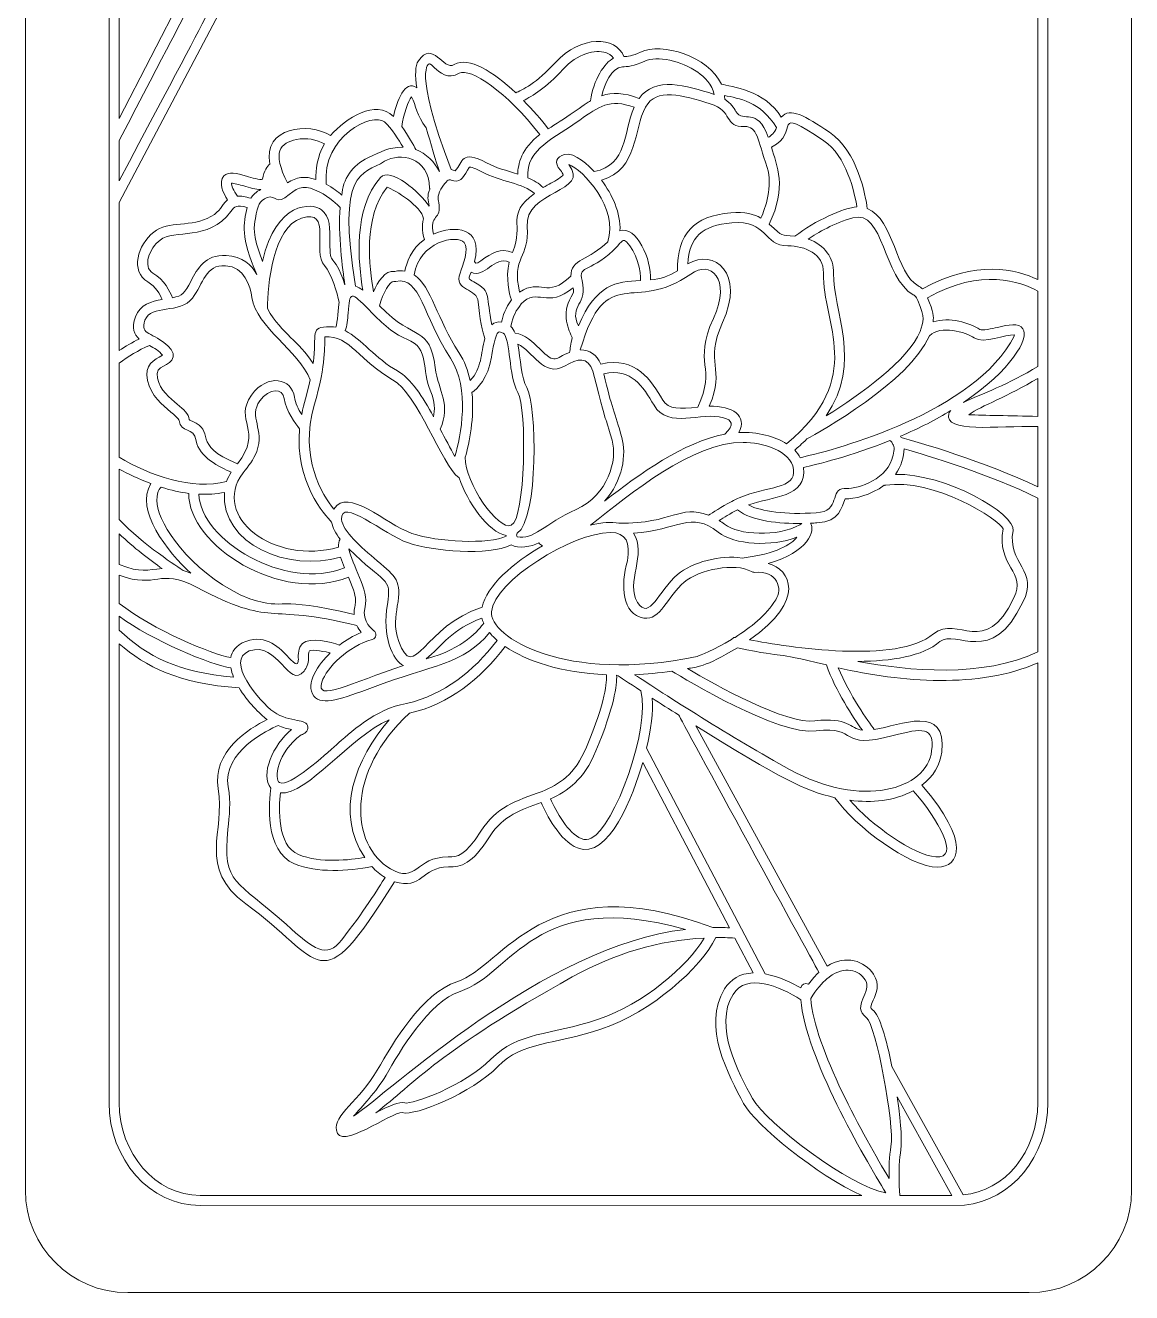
# Model space of a CAD drawing. Header units: inches. Extents: x 186 to 318, y 11 to 493.
# Drawn here: x 186.5 to 317.5, y 10.8 to 160.9 of the extents above; entities that cross this region are included whole.
import ezdxf

# ---------------------------------------------------------------- set-up
doc = ezdxf.new("R2010")
doc.units = ezdxf.units.IN
doc.header["$MEASUREMENT"] = 0
doc.layers.add('_U+0421_U+043B_U+043E_U+0439 1', color=7, linetype='Continuous')

msp = doc.modelspace()

# ---------------------------------------------------------------- linework, layer by layer
at = {"layer": '_U+0421_U+043B_U+043E_U+0439 1', "color": 1, "lineweight": 9, "true_color": 0xff0000}
msp.add_open_spline([(305.39, 493.2), (305.39, 493.2), (198.61, 493.2), (198.61, 493.2), (191.91, 493.2), (186.48, 487.77), (186.48, 481.07), (186.48, 481.07), (186.48, 22.93), (186.48, 22.93), (186.48, 16.23), (191.91, 10.8), (198.61, 10.8), (198.61, 10.8), (305.39, 10.8), (305.39, 10.8), (312.09, 10.8), (317.52, 16.23), (317.52, 22.93), (317.52, 22.93), (317.52, 481.07), (317.52, 481.07), (317.52, 487.77), (312.09, 493.2), (305.39, 493.2)], degree=3, knots=[0, 0, 0, 0, 1, 1, 1, 2, 2, 2, 3, 3, 3, 4, 4, 4, 5, 5, 5, 6, 6, 6, 7, 7, 7, 8, 8, 8, 8], dxfattribs=at)
at = {"layer": '_U+0421_U+043B_U+043E_U+0439 1', "color": 7, "lineweight": 9, "true_color": 0xffffff}
for points, knots in [([(296.82, 482.88), (296.82, 482.88), (207.18, 482.88), (207.18, 482.88), (201.24, 482.88), (196.4, 477.41), (196.4, 470.7), (196.4, 470.7), (196.4, 33.3), (196.4, 33.3), (196.4, 26.59), (201.24, 21.12), (207.18, 21.12), (207.18, 21.12), (297.72, 21.17), (297.72, 21.17), (303.24, 21.69), (307.6, 26.93), (307.6, 33.3), (307.6, 33.3), (307.6, 470.7), (307.6, 470.7), (307.6, 477.41), (302.77, 482.88), (296.82, 482.88)], [0, 0, 0, 0, 1, 1, 1, 2, 2, 2, 3, 3, 3, 4, 4, 4, 5, 5, 5, 6, 6, 6, 7, 7, 7, 8, 8, 8, 8]), ([(306.4, 227.66), (301.82, 231.87), (295.92, 236.12), (293.84, 237.33), (289.99, 239.58), (285.58, 250.62), (279.95, 247.35), (278.63, 246.58), (277.83, 245.43), (277.59, 243.88), (276.98, 245.47), (276.65, 246.52), (276.49, 247.09), (277.79, 247.62), (283.35, 251.42), (285.76, 256.16), (294.28, 262.68), (290.81, 264.27), (289.84, 262.92), (289, 261.54), (287.71, 261.23), (287.01, 260.96), (287.01, 261.52), (286.97, 262.09), (286.86, 262.66), (288.01, 263.47), (292.18, 266.33), (294.82, 267.06), (299.06, 268.24), (300.75, 273.3), (298.7, 273.13), (298.27, 273.11), (298.01, 272.76), (297.7, 272.33), (295.92, 269.88), (296.32, 271.45), (288.17, 270.06), (288.11, 271.38), (287.79, 272.81), (287.01, 274.26), (284.46, 278.99), (282.06, 283.45), (275, 287.41), (272.63, 289.32), (272.03, 288.05), (272.69, 290.15), (272.88, 290.76), (272.07, 291.24), (271.44, 291.03), (270.95, 290.87), (270.56, 290.37), (270.33, 289.82), (269.59, 291.69), (264.23, 292.52), (261.49, 290.56), (259.91, 289.43), (258.99, 289.81), (256.52, 287.3), (256.31, 289.04), (251.85, 289.8), (252, 286.82), (252.17, 283.39), (247.17, 280.6), (247.41, 276.77), (245.84, 276.22), (244.09, 270.87), (245.05, 269.39), (245.67, 268.42), (246.04, 266.79), (246.12, 266.43), (245.78, 263.14), (246.1, 259.14), (247.3, 256.04), (239.99, 257.9), (225.66, 256.52), (210.43, 246.88), (209.4, 246.23), (207.05, 247.41), (206.62, 246.47), (206.37, 245.92), (206.91, 245.45), (207.4, 245.04), (211.37, 241.71), (225.14, 248.69), (234.37, 245.57), (243.11, 242.63), (253.28, 247.02), (255.05, 247.84), (258.75, 246.15), (262.83, 245.18), (263.69, 244.99), (264.05, 244.57), (264.4, 244.61), (264.94, 244.56), (265.4, 244.53), (265.98, 244.49), (266.58, 244.48), (263.01, 236.02), (265.76, 228.93), (267.44, 229.36), (267.97, 229.5), (268.11, 230.02), (268.42, 231.16), (269.64, 235.65), (270.92, 236.27), (270.63, 243.32), (271.75, 240.97), (273.7, 236.97), (276.09, 232.38), (273.68, 228.54), (276.73, 224.59), (279.8, 225.48), (280.91, 223.52), (282.55, 220.95), (284.33, 218.27), (281.6, 218.93), (278.04, 219.2), (275.24, 219.32), (267.3, 219.69), (266.95, 219.8), (265.9, 222.23), (265.73, 222.62), (265.22, 223.82), (264.35, 223.47), (263.16, 222.99), (263.55, 219.31), (264.09, 217.9), (265.04, 215.4), (274.64, 208.56), (279.78, 209.76), (284.1, 210.75), (288.35, 208.15), (290.2, 209.65), (293.13, 205.44), (290.02, 210.23), (306.4, 184.49), (306.4, 184.49), (306.4, 130.79), (306.4, 130.79), (303.93, 131.98), (299.06, 133.25), (292.74, 129.69), (292.59, 129.85), (292.42, 129.96), (292.22, 130.07), (289.6, 131.51), (289.37, 137.93), (286.21, 139.22), (286.01, 140.73), (285.06, 146.02), (281.72, 148.25), (278.83, 150.18), (277.06, 151.29), (276.02, 150.02), (274.14, 153.23), (270.02, 153.7), (268.92, 153.94), (267.39, 157.28), (261.85, 158.92), (259.35, 157.75), (258.38, 157.3), (257.81, 157.23), (257.36, 157.21), (256.46, 159.67), (252.24, 159.78), (249.26, 156.5), (247.1, 154.12), (245.25, 153.2), (244.56, 152.92), (241.9, 155.42), (239, 157.27), (237.28, 156.27), (235.96, 155.49), (234.74, 159.24), (233.04, 156.72), (232.64, 156.13), (232.64, 154.94), (232.85, 153.51), (231.43, 154.58), (230.47, 151.9), (230.07, 150.12), (227.99, 152.22), (224.43, 149.93), (222.63, 147.85), (220.03, 149.5), (214.59, 148.88), (215.44, 144.49), (215.11, 144.23), (214.74, 143.71), (214.58, 142.7), (214.34, 142.56), (213.22, 142.88), (212.68, 143.04), (211.53, 143.38), (210.54, 143.67), (210.01, 143.07), (209.31, 142.29), (209.92, 141.03), (210.44, 140.24), (209.5, 139.42), (209.75, 139.01), (208.45, 138.26), (206.19, 136.96), (203.43, 137.8), (201.69, 136.43), (199.78, 134.93), (198.88, 131.77), (200.98, 130.53), (201.91, 129.98), (202.43, 129.05), (202.69, 128.43), (201.45, 128.23), (200.06, 127.89), (199.52, 126.38), (199.03, 125.02), (199.38, 124.28), (199.98, 123.76), (199.13, 123.36), (198.34, 122.9), (197.6, 122.38), (197.6, 122.38), (197.6, 139.94), (197.6, 139.94), (197.6, 139.94), (209.8, 163.03), (209.8, 163.03), (210.66, 163.59), (215.75, 166.89), (219.84, 168.64), (222.88, 165.56), (226.3, 166.18), (226.18, 167.72), (226.1, 168.83), (223.95, 168.93), (223.74, 170), (230.32, 172.12), (234.69, 171.74), (240.14, 175.07), (243.96, 177.4), (250.17, 181.2), (250.78, 184.86), (257.67, 186.71), (255.6, 191.42), (253.51, 189.28), (251.37, 187.1), (247.39, 189.09), (240.28, 190.36), (243.61, 192.59), (248.11, 196.78), (250.43, 202.5), (253.91, 211.08), (249.97, 225.93), (245.56, 221.26), (243.18, 225.85), (238.31, 228.7), (233.12, 228.94), (232.78, 230.14), (231.24, 230.35), (230.24, 230.86), (229.43, 231.28), (228.64, 231.21), (228.11, 231.07), (225.4, 237.82), (209.31, 233.49), (207.05, 223.86), (202.61, 220.47), (198.37, 215.25), (197.6, 210.04), (197.6, 210.04), (197.6, 470.7), (197.6, 470.7), (197.6, 476.75), (201.9, 481.68), (207.18, 481.68), (207.18, 481.68), (296.82, 481.68), (296.82, 481.68), (302.1, 481.68), (306.4, 476.75), (306.4, 470.7), (306.4, 470.7), (306.4, 227.66), (306.4, 227.66), (306.4, 227.66), (306.4, 227.66), (306.4, 227.66)], [0, 0, 0, 0, 1, 1, 1, 2, 2, 2, 3, 3, 3, 4, 4, 4, 5, 5, 5, 6, 6, 6, 7, 7, 7, 8, 8, 8, 9, 9, 9, 10, 10, 10, 11, 11, 11, 12, 12, 12, 13, 13, 13, 14, 14, 14, 15, 15, 15, 16, 16, 16, 17, 17, 17, 18, 18, 18, 19, 19, 19, 20, 20, 20, 21, 21, 21, 22, 22, 22, 23, 23, 23, 24, 24, 24, 25, 25, 25, 26, 26, 26, 27, 27, 27, 28, 28, 28, 29, 29, 29, 30, 30, 30, 31, 31, 31, 32, 32, 32, 33, 33, 33, 34, 34, 34, 35, 35, 35, 36, 36, 36, 37, 37, 37, 38, 38, 38, 39, 39, 39, 40, 40, 40, 41, 41, 41, 42, 42, 42, 43, 43, 43, 44, 44, 44, 45, 45, 45, 46, 46, 46, 47, 47, 47, 48, 48, 48, 49, 49, 49, 50, 50, 50, 51, 51, 51, 52, 52, 52, 53, 53, 53, 54, 54, 54, 55, 55, 55, 56, 56, 56, 57, 57, 57, 58, 58, 58, 59, 59, 59, 60, 60, 60, 61, 61, 61, 62, 62, 62, 63, 63, 63, 64, 64, 64, 65, 65, 65, 66, 66, 66, 67, 67, 67, 68, 68, 68, 69, 69, 69, 70, 70, 70, 71, 71, 71, 72, 72, 72, 73, 73, 73, 74, 74, 74, 75, 75, 75, 76, 76, 76, 77, 77, 77, 78, 78, 78, 79, 79, 79, 80, 80, 80, 81, 81, 81, 82, 82, 82, 83, 83, 83, 84, 84, 84, 85, 85, 85, 86, 86, 86, 87, 87, 87, 88, 88, 88, 89, 89, 89, 90, 90, 90, 91, 91, 91, 92, 92, 92, 93, 93, 93, 94, 94, 94, 95, 95, 95, 95]), ([(197.6, 147.26), (209.26, 169.9), (204.35, 159.08), (212.81, 180.62), (213.27, 179.58), (213.69, 179.22), (214.48, 178.43), (207.49, 160.3), (211.07, 167.98), (197.6, 142.51), (197.6, 142.51), (197.6, 147.26), (197.6, 147.26)], [0, 0, 0, 0, 1, 1, 1, 2, 2, 2, 3, 3, 3, 4, 4, 4, 4]), ([(197.6, 168.65), (200.56, 166.66), (203.8, 165.05), (205.1, 164.44), (205.1, 164.44), (197.6, 149.88), (197.6, 149.88), (197.6, 149.88), (197.6, 168.65), (197.6, 168.65)], [0, 0, 0, 0, 1, 1, 1, 2, 2, 2, 3, 3, 3, 3]), ([(253.42, 151.98), (252.94, 151.71), (250.1, 149.65), (248.42, 148.67), (247.58, 149.74), (246.57, 150.91), (245.49, 152.01), (246.48, 152.5), (248.21, 153.55), (250.15, 155.69), (251.89, 157.61), (254, 158.07), (255.23, 157.68), (255.55, 157.58), (255.93, 157.38), (256.15, 157.01), (255.07, 156.52), (253.77, 154.47), (253.42, 151.98)], [0, 0, 0, 0, 1, 1, 1, 2, 2, 2, 3, 3, 3, 4, 4, 4, 5, 5, 5, 6, 6, 6, 6]), ([(247.42, 148), (245.25, 146.34), (244.83, 144.44), (244.8, 143.3), (243.5, 143.71), (242.21, 144.04), (241.11, 144.62), (238.05, 146.24), (238.31, 144.69), (237.4, 143.69), (237.23, 143.75), (237.11, 143.8), (236.9, 143.83), (232.3, 156.03), (234.34, 156.37), (234.34, 156.37), (234.45, 156.36), (234.76, 156.08), (234.95, 155.9), (235.54, 155.36), (236.53, 154.44), (237.88, 155.23), (239.17, 155.98), (243.54, 152.99), (247.42, 148)], [0, 0, 0, 0, 1, 1, 1, 2, 2, 2, 3, 3, 3, 4, 4, 4, 5, 5, 5, 6, 6, 6, 7, 7, 7, 8, 8, 8, 8]), ([(259.18, 152.26), (257.34, 152.97), (255.97, 152.97), (254.76, 152.58), (255.06, 153.85), (255.9, 155.95), (257.21, 156), (257.73, 156.01), (258.53, 156.04), (259.86, 156.66), (261.28, 157.33), (264.2, 156.72), (266.12, 155.36), (266.93, 154.8), (267.83, 153.91), (268.06, 152.74), (264.73, 153.81), (261.08, 154.89), (259.18, 152.26)], [0, 0, 0, 0, 1, 1, 1, 2, 2, 2, 3, 3, 3, 4, 4, 4, 5, 5, 5, 6, 6, 6, 6]), ([(271.68, 148.92), (273.17, 148.99), (273.24, 147.39), (274.33, 144.09), (275.06, 141.87), (274.11, 139.24), (273.61, 138.09), (272.81, 138.55), (271.73, 138.86), (270.04, 138.71), (265.63, 138.33), (263.73, 136.26), (263.71, 131.84), (262.61, 131.15), (261.76, 130.89), (260.54, 130.77), (260.7, 133.08), (258.82, 137.32), (256.91, 136.56), (257.01, 138.7), (256.01, 140.87), (254.72, 142.57), (259.14, 143.89), (258.49, 148.66), (259.93, 151.23), (261.24, 153.55), (264.24, 152.66), (267.61, 151.63), (270.31, 150.81), (269.21, 148.82), (271.68, 148.92)], [0, 0, 0, 0, 1, 1, 1, 2, 2, 2, 3, 3, 3, 4, 4, 4, 5, 5, 5, 6, 6, 6, 7, 7, 7, 8, 8, 8, 9, 9, 9, 10, 10, 10, 10]), ([(233.96, 148.79), (234.51, 146.94), (235.11, 144.74), (235.53, 143.59), (235.01, 144.68), (233.91, 145.76), (232.73, 146.2), (232.49, 146.67), (231.86, 147.84), (231.06, 148.93), (231.31, 150.37), (231.8, 152), (232.22, 152.45), (232.77, 151.45), (232.82, 150.22), (233.96, 148.79)], [0, 0, 0, 0, 1, 1, 1, 2, 2, 2, 3, 3, 3, 4, 4, 4, 5, 5, 5, 5]), ([(250.35, 145.62), (249.37, 145.34), (249.07, 144.69), (249.85, 143.75), (250.01, 143.55), (250.21, 143.32), (250.17, 143.2), (250.09, 142.97), (249.31, 142.54), (248.74, 142.22), (248.44, 142.06), (248.13, 141.88), (247.81, 141.69), (247.34, 142.2), (246.72, 142.56), (246.01, 142.86), (245.69, 146.31), (249.26, 147.58), (252.17, 149.7), (254.35, 151.28), (255.71, 152.27), (258.59, 151.21), (257.29, 148.18), (257.83, 144.4), (253.87, 143.59), (253.34, 144.16), (251.55, 145.95), (250.35, 145.62)], [0, 0, 0, 0, 1, 1, 1, 2, 2, 2, 3, 3, 3, 4, 4, 4, 5, 5, 5, 6, 6, 6, 7, 7, 7, 8, 8, 8, 9, 9, 9, 9]), ([(274.48, 147.65), (273.15, 151.42), (271.51, 149.25), (270.65, 150.71), (270.4, 151.13), (270.07, 151.68), (269.32, 152.16), (269.32, 152.31), (269.31, 152.46), (269.29, 152.6), (270.98, 152.25), (273.52, 151.96), (275.47, 148.8), (275.22, 148.18), (274.81, 147.83), (274.48, 147.65)], [0, 0, 0, 0, 1, 1, 1, 2, 2, 2, 3, 3, 3, 4, 4, 4, 5, 5, 5, 5]), ([(231.22, 146.47), (229.32, 146.47), (228.78, 145.96), (227.04, 145.21), (225.28, 144.44), (224, 142.6), (223.98, 140.79), (223.52, 141.19), (222.88, 141.68), (222.12, 142.1), (221.58, 147.73), (227.66, 150.71), (229.02, 149.47), (229.88, 148.68), (230.71, 147.37), (231.22, 146.47)], [0, 0, 0, 0, 1, 1, 1, 2, 2, 2, 3, 3, 3, 4, 4, 4, 5, 5, 5, 5]), ([(277.62, 135.93), (275.86, 136.13), (276.34, 135.76), (274.6, 137.36), (276.71, 141.86), (275.51, 144.26), (274.85, 146.49), (278.45, 148.15), (274.51, 151.61), (281.05, 147.25), (283.75, 145.46), (284.7, 141.11), (284.97, 139.41), (283.46, 139.32), (280.03, 137.79), (277.62, 135.93)], [0, 0, 0, 0, 1, 1, 1, 2, 2, 2, 3, 3, 3, 4, 4, 4, 5, 5, 5, 5]), ([(218.6, 147.39), (219.77, 147.62), (221, 147.4), (221.9, 146.86), (221.01, 145.37), (220.87, 143.7), (220.89, 142.66), (219.64, 143.08), (218.56, 142.95), (217.53, 142.24), (215.64, 145.97), (216.68, 147), (218.6, 147.39)], [0, 0, 0, 0, 1, 1, 1, 2, 2, 2, 3, 3, 3, 4, 4, 4, 4]), ([(234.3, 139.48), (233.29, 141.12), (229.65, 144.17), (228.54, 142.9), (225.29, 139.19), (225.89, 132.83), (226.46, 129.54), (226.16, 129.76), (225.86, 129.92), (225.57, 130), (223.4, 143.84), (226.33, 143.17), (229.04, 144.81), (230.83, 145.89), (234.27, 145.36), (234.36, 141.64), (234.36, 141.6), (234.38, 141.56), (234.39, 141.52), (234.04, 140.64), (234.18, 140.27), (234.3, 139.48)], [0, 0, 0, 0, 1, 1, 1, 2, 2, 2, 3, 3, 3, 4, 4, 4, 5, 5, 5, 6, 6, 6, 7, 7, 7, 7]), ([(235.44, 139.92), (235.34, 140.41), (235.25, 140.86), (235.93, 141.86), (236.54, 142.73), (236.71, 142.67), (236.9, 142.59), (237.9, 142.2), (238.35, 142.81), (238.85, 143.75), (238.93, 143.89), (239.03, 144.09), (239.08, 144.12), (239.12, 144.14), (239.39, 144.18), (240.54, 143.56), (242.73, 142.4), (245.51, 142.19), (246.79, 141), (243.26, 138.36), (245.66, 137.51), (244.17, 134.02), (242.74, 134.58), (241.74, 133.98), (240.44, 133.02), (239.82, 132.56), (239.76, 132.75), (239.69, 132.95), (240.72, 137.03), (237.38, 137.28), (234.81, 136.18), (234.24, 138.54), (235.87, 137.84), (235.44, 139.92)], [0, 0, 0, 0, 1, 1, 1, 2, 2, 2, 3, 3, 3, 4, 4, 4, 5, 5, 5, 6, 6, 6, 7, 7, 7, 8, 8, 8, 9, 9, 9, 10, 10, 10, 11, 11, 11, 11]), ([(255.46, 135.29), (253.35, 133.07), (251, 133.25), (251.11, 131.22), (248.23, 128.44), (247.52, 131), (245.03, 129.32), (244.02, 133.48), (246.24, 133.41), (245.92, 137.03), (245.54, 141.4), (253.53, 141.13), (250.84, 144.43), (252.52, 143.88), (256.79, 139.16), (255.46, 135.29)], [0, 0, 0, 0, 1, 1, 1, 2, 2, 2, 3, 3, 3, 4, 4, 4, 5, 5, 5, 5]), ([(213.2, 140.43), (212.53, 140.63), (212, 140.72), (211.59, 140.69), (211.15, 141.32), (210.86, 141.98), (210.89, 142.22), (211.15, 142.24), (211.9, 142.02), (212.34, 141.89), (213.07, 141.67), (213.77, 141.47), (214.37, 141.47), (213.81, 141.2), (213.44, 140.85), (213.2, 140.43)], [0, 0, 0, 0, 1, 1, 1, 2, 2, 2, 3, 3, 3, 4, 4, 4, 5, 5, 5, 5]), ([(217.74, 140.88), (218.84, 141.88), (219.8, 141.96), (221.28, 141.2), (222.56, 140.54), (223.49, 139.62), (223.77, 139.32), (223.51, 136.22), (224.05, 132.04), (224.33, 130.19), (222.95, 134.45), (222.53, 131.95), (222.56, 135.29), (222.57, 136.7), (222.59, 138.31), (221.55, 139.08), (220.43, 139.91), (216.2, 140.12), (214.57, 132.94), (213.3, 136.35), (213.56, 137.05), (213.74, 138.05), (214.02, 139.64), (214.14, 140.12), (215.13, 140.51), (216.12, 140.91), (216.2, 139.49), (217.74, 140.88)], [0, 0, 0, 0, 1, 1, 1, 2, 2, 2, 3, 3, 3, 4, 4, 4, 5, 5, 5, 6, 6, 6, 7, 7, 7, 8, 8, 8, 9, 9, 9, 9]), ([(233.74, 135.56), (232.18, 134.43), (231.62, 132.77), (231.42, 131.8), (231.07, 131.86), (230.68, 131.86), (230.24, 131.77), (229.07, 131.91), (228.23, 130.56), (227.72, 129.34), (227.2, 132.22), (226.46, 138.24), (229.33, 141.73), (230.28, 141.45), (233.41, 139.46), (233.66, 138.01), (233.38, 137.11), (233.56, 136.13), (233.74, 135.56)], [0, 0, 0, 0, 1, 1, 1, 2, 2, 2, 3, 3, 3, 4, 4, 4, 5, 5, 5, 6, 6, 6, 6]), ([(212.76, 139.32), (212.31, 137.42), (211.98, 135.86), (213.88, 131.41), (213.29, 132.57), (212.2, 133.52), (210.27, 133.64), (207.76, 133.81), (206.85, 132.06), (206.11, 130.67), (205.31, 129.15), (205.15, 128.89), (203.9, 128.64), (203.62, 129.39), (202.96, 130.76), (201.59, 131.56), (200.31, 132.32), (201.2, 134.52), (202.43, 135.48), (204.13, 136.81), (208.12, 135.26), (210.82, 138.86), (211.27, 139.46), (211.46, 139.71), (212.76, 139.32)], [0, 0, 0, 0, 1, 1, 1, 2, 2, 2, 3, 3, 3, 4, 4, 4, 5, 5, 5, 6, 6, 6, 7, 7, 7, 8, 8, 8, 8]), ([(221.9, 132.45), (222.76, 131.55), (223.43, 129.11), (223.64, 128.14), (223.54, 127.51), (223.46, 125.68), (223.24, 125.15), (222.85, 125.23), (222.57, 125.22), (222.57, 125.22), (220.06, 125.2), (221.06, 124.49), (220.56, 120.86), (218.83, 123.63), (217, 124.17), (215.15, 127.36), (215.15, 130.13), (215.85, 137.03), (219.18, 138.08), (222.93, 139.27), (220.38, 134.07), (221.9, 132.45)], [0, 0, 0, 0, 1, 1, 1, 2, 2, 2, 3, 3, 3, 4, 4, 4, 5, 5, 5, 6, 6, 6, 7, 7, 7, 7]), ([(292.46, 124.65), (291.04, 121.27), (285.46, 117.21), (281.33, 114.65), (285.73, 120.99), (282.11, 127.17), (282.21, 131.55), (282.25, 133.36), (281.2, 134.87), (279.21, 135.6), (280.33, 136.35), (282.27, 137.49), (284.51, 138.12), (288.16, 139.16), (288.11, 130.95), (291.65, 129.01), (291.74, 128.96), (291.81, 128.92), (291.89, 128.83), (291.98, 128.73), (292.11, 128.55), (292.19, 128.33), (293.13, 126.21), (292.82, 125.84), (292.46, 124.65)], [0, 0, 0, 0, 1, 1, 1, 2, 2, 2, 3, 3, 3, 4, 4, 4, 5, 5, 5, 6, 6, 6, 7, 7, 7, 8, 8, 8, 8]), ([(276.65, 111.36), (275.31, 112.2), (273.18, 112.8), (270.98, 112.69), (272.04, 114.67), (270.27, 115.86), (267.49, 115.79), (269.51, 120.5), (266.81, 120.72), (269.07, 125.7), (271.72, 131.53), (268.12, 134.54), (264.94, 132.65), (265.15, 135.86), (266.64, 137.21), (270.15, 137.52), (274.49, 137.9), (273.82, 134.8), (276.8, 134.8), (278.81, 134.8), (281.06, 133.85), (281.01, 131.58), (280.87, 125.54), (286.14, 119.22), (276.65, 111.36)], [0, 0, 0, 0, 1, 1, 1, 2, 2, 2, 3, 3, 3, 4, 4, 4, 5, 5, 5, 6, 6, 6, 7, 7, 7, 8, 8, 8, 8]), ([(238.46, 135.18), (239.06, 134.47), (238.29, 132.43), (237.97, 131.56), (237.17, 129.43), (240.04, 129.79), (240.12, 128.17), (240.22, 126.33), (240.73, 124.39), (240.9, 123.82), (240.41, 121.98), (240.56, 120.31), (239.17, 118.83), (238.92, 120.01), (238.5, 121.15), (237.82, 122.17), (235.26, 126.06), (234.58, 129.98), (232.55, 131.35), (233.12, 135.33), (237.63, 136.18), (238.46, 135.18)], [0, 0, 0, 0, 1, 1, 1, 2, 2, 2, 3, 3, 3, 4, 4, 4, 5, 5, 5, 6, 6, 6, 7, 7, 7, 7]), ([(259.33, 130.68), (256.43, 130.55), (254.08, 130.29), (252, 125.31), (250.81, 127.75), (253.18, 127.92), (252.42, 130.68), (251.88, 132.67), (253.61, 131.49), (256.65, 134.81), (257.33, 135.56), (257.33, 135.55), (257.68, 135.26), (258.86, 134.26), (259.46, 131.59), (259.33, 130.68)], [0, 0, 0, 0, 1, 1, 1, 2, 2, 2, 3, 3, 3, 4, 4, 4, 5, 5, 5, 5]), ([(244.05, 128.39), (243.37, 127.5), (243.03, 126.45), (242.87, 125.77), (242.39, 125.83), (242.03, 125.71), (241.73, 125.45), (241, 128.78), (241.81, 129.34), (239.62, 130.52), (238.84, 130.94), (239, 130.89), (239.28, 131.67), (240.89, 130.87), (241.99, 133.68), (243.79, 132.88), (243.35, 130.93), (243.8, 129.13), (244.05, 128.39)], [0, 0, 0, 0, 1, 1, 1, 2, 2, 2, 3, 3, 3, 4, 4, 4, 5, 5, 5, 6, 6, 6, 6]), ([(206.26, 128.59), (207.57, 130.31), (207.79, 132.6), (210.19, 132.44), (212.45, 132.3), (213.12, 130.03), (213.32, 128.68), (213.85, 125.13), (218.87, 122.37), (220.22, 118.93), (219.78, 116.83), (219.51, 116.35), (219.21, 114.82), (218.82, 115.44), (218.43, 116.19), (218.35, 116.88), (218.08, 119.07), (215.17, 119.76), (213.27, 117.12), (211.08, 114.07), (214.76, 112.94), (211.59, 108.98), (206.01, 111.2), (209.11, 112.9), (206.23, 114.01), (206.12, 114.06), (205.94, 114.12), (205.9, 114.23), (205.83, 114.91), (205.23, 115.4), (204.48, 116.03), (203.57, 116.78), (202.45, 117.71), (202.13, 119.11), (201.73, 120.82), (203.8, 120.39), (203.99, 121.65), (204.07, 122.17), (203.69, 122.61), (203.4, 122.9), (201.62, 124.65), (199.99, 124.13), (200.65, 125.98), (201.34, 127.92), (204.81, 126.67), (206.26, 128.59)], [0, 0, 0, 0, 1, 1, 1, 2, 2, 2, 3, 3, 3, 4, 4, 4, 5, 5, 5, 6, 6, 6, 7, 7, 7, 8, 8, 8, 9, 9, 9, 10, 10, 10, 11, 11, 11, 12, 12, 12, 13, 13, 13, 14, 14, 14, 15, 15, 15, 15]), ([(265.29, 131.46), (267.6, 133.13), (270.15, 130.98), (267.98, 126.2), (265.47, 120.69), (268.45, 120.55), (266.12, 115.7), (264.03, 115.49), (262.69, 115.34), (261.98, 116.53), (260.59, 118.86), (258.87, 121.72), (254.63, 120.79), (254.14, 121.87), (253.38, 122.5), (252.21, 122.46), (255.29, 133.04), (258.61, 126.63), (265.29, 131.46)], [0, 0, 0, 0, 1, 1, 1, 2, 2, 2, 3, 3, 3, 4, 4, 4, 5, 5, 5, 6, 6, 6, 6]), ([(306.4, 120.51), (303.09, 118.43), (299.61, 117.22), (297.59, 116.24), (303.24, 120.05), (305.46, 123.85), (304.64, 124.98), (304.12, 125.71), (302.96, 125.45), (301.62, 125.14), (300.98, 124.99), (299.8, 124.72), (299.55, 124.88), (298.38, 125.69), (295.88, 126.41), (294.01, 125.78), (294.07, 126.41), (294.07, 126.93), (293.35, 128.65), (299.69, 132.22), (304.38, 130.56), (306.4, 129.43), (306.4, 129.43), (306.4, 120.51), (306.4, 120.51)], [0, 0, 0, 0, 1, 1, 1, 2, 2, 2, 3, 3, 3, 4, 4, 4, 5, 5, 5, 6, 6, 6, 7, 7, 7, 8, 8, 8, 8]), ([(235.03, 120.39), (234.32, 125.55), (232.75, 123.26), (228.42, 127.68), (228.84, 129.19), (229.64, 130.68), (230.14, 130.58), (230.22, 130.56), (230.3, 130.56), (230.38, 130.58), (233.29, 131.2), (233.56, 126.47), (236.82, 121.5), (239.22, 117.86), (238.04, 112.27), (237.37, 109.85), (236.82, 110.78), (236.19, 112), (235.63, 113.07), (236.91, 116.11), (235.44, 117.4), (235.03, 120.39)], [0, 0, 0, 0, 1, 1, 1, 2, 2, 2, 3, 3, 3, 4, 4, 4, 5, 5, 5, 6, 6, 6, 7, 7, 7, 7]), ([(227.23, 127.17), (228.41, 125.96), (229.88, 124.45), (231.66, 123.75), (234.49, 122.62), (233.31, 120.18), (234.5, 117.52), (235.01, 116.39), (234.98, 115.34), (234.83, 114.56), (233.56, 116.9), (232.14, 119.11), (230.55, 119.99), (227.99, 121.41), (226.29, 123.77), (224.37, 124.75), (224.59, 125.32), (224.65, 126.06), (224.71, 126.82), (224.91, 129.43), (224.99, 129.47), (227.23, 127.17)], [0, 0, 0, 0, 1, 1, 1, 2, 2, 2, 3, 3, 3, 4, 4, 4, 5, 5, 5, 6, 6, 6, 7, 7, 7, 7]), ([(251.26, 123.94), (251.09, 123.18), (251, 122.56), (250.95, 122.18), (249.15, 121.51), (249.35, 120.64), (247.38, 122.63), (246.59, 123.42), (245.71, 124.31), (244.49, 124.45), (244.36, 124.78), (244.2, 125.06), (243.99, 125.26), (244.26, 126.64), (244.62, 127.1), (245.21, 127.91), (247.11, 129.95), (248.31, 127.24), (251.38, 129.84), (251.44, 129.49), (251.42, 129.15), (251.15, 128.74), (249.89, 126.81), (250.87, 124.65), (251.26, 123.94)], [0, 0, 0, 0, 1, 1, 1, 2, 2, 2, 3, 3, 3, 4, 4, 4, 5, 5, 5, 6, 6, 6, 7, 7, 7, 8, 8, 8, 8]), ([(239.38, 117.42), (240.01, 117.88), (241.29, 119.1), (241.68, 121.61), (241.8, 122.36), (242.11, 124.34), (242.54, 124.57), (242.63, 124.62), (242.82, 124.58), (243.08, 124.46), (243.51, 124.27), (243.72, 122.56), (243.86, 121.44), (244.04, 119.97), (244.23, 118.45), (244.83, 117.43), (245.92, 115.55), (245.72, 102.43), (244.04, 101.7), (242.51, 101.03), (238.5, 106.71), (238.59, 109.75), (239.07, 111.48), (239.68, 114.45), (239.38, 117.42)], [0, 0, 0, 0, 1, 1, 1, 2, 2, 2, 3, 3, 3, 4, 4, 4, 5, 5, 5, 6, 6, 6, 7, 7, 7, 8, 8, 8, 8]), ([(278.27, 109.7), (278.1, 110.03), (277.87, 110.33), (277.61, 110.6), (277.97, 110.9), (278.47, 111.35), (279.04, 111.92), (280.58, 112.76), (291.21, 118.67), (293.57, 124.14), (294.87, 125.45), (297.89, 124.57), (298.87, 123.89), (299.97, 123.13), (302.61, 124.36), (303.63, 124.25), (303.6, 124.12), (303.5, 123.83), (303.17, 123.29), (297.74, 114.45), (281.26, 110.38), (278.27, 109.7)], [0, 0, 0, 0, 1, 1, 1, 2, 2, 2, 3, 3, 3, 4, 4, 4, 5, 5, 5, 6, 6, 6, 7, 7, 7, 7]), ([(220.7, 115.92), (222.16, 121), (221.89, 123), (221.95, 124), (224.9, 124.24), (226.15, 121.06), (229.97, 118.94), (233.02, 117.26), (235.71, 108.93), (237.86, 107.3), (238.82, 104.5), (241.28, 100.84), (243.45, 100.48), (243.45, 100.46), (243.45, 100.44), (243.45, 100.41), (241.44, 99.41), (235.22, 99.7), (232.26, 100.74), (229.13, 101.83), (224.63, 106.32), (223.03, 103.59), (221.65, 105.3), (218.91, 109.68), (220.7, 115.92)], [0, 0, 0, 0, 1, 1, 1, 2, 2, 2, 3, 3, 3, 4, 4, 4, 5, 5, 5, 6, 6, 6, 7, 7, 7, 8, 8, 8, 8]), ([(255.98, 111.77), (256.64, 109.44), (255.52, 105.29), (251.72, 103.57), (248.01, 101.89), (246.58, 99.87), (244.75, 100.34), (244.73, 100.4), (244.7, 100.46), (244.66, 100.51), (244.68, 100.58), (244.71, 100.67), (244.75, 100.75), (247.29, 102.49), (247.07, 115.96), (245.87, 118.03), (245.21, 119.15), (245.13, 121.43), (244.83, 123.13), (246.51, 122.46), (247.9, 119.11), (250.33, 120.55), (251.95, 121.51), (253.12, 121.69), (253.7, 119.95), (256.01, 111.02), (254.7, 116.35), (255.98, 111.77)], [0, 0, 0, 0, 1, 1, 1, 2, 2, 2, 3, 3, 3, 4, 4, 4, 5, 5, 5, 6, 6, 6, 7, 7, 7, 8, 8, 8, 9, 9, 9, 9]), ([(197.6, 120.88), (198.66, 121.71), (199.86, 122.43), (201.19, 123), (201.69, 122.73), (202.37, 122.32), (202.73, 121.85), (201.73, 121.25), (200.51, 120.77), (200.96, 118.84), (201.37, 117.04), (202.72, 115.93), (203.71, 115.11), (204.1, 114.79), (204.68, 114.3), (204.7, 114.11), (204.87, 112.5), (206.45, 113.45), (206.72, 111.71), (207.01, 109.82), (209.55, 108.53), (210.87, 107.98), (210.66, 107.65), (210.46, 107.29), (210.32, 106.88), (206.26, 105.83), (201.12, 107.61), (197.6, 109.75), (197.6, 109.75), (197.6, 120.88), (197.6, 120.88), (197.6, 120.88), (197.6, 120.88), (197.6, 120.88)], [0, 0, 0, 0, 1, 1, 1, 2, 2, 2, 3, 3, 3, 4, 4, 4, 5, 5, 5, 6, 6, 6, 7, 7, 7, 8, 8, 8, 9, 9, 9, 10, 10, 10, 11, 11, 11, 11]), ([(257.14, 112.1), (256.32, 115.03), (255.89, 115.68), (255.01, 119.65), (258.31, 120.32), (259.6, 118.18), (260.95, 115.91), (262.67, 113.02), (266.51, 115.19), (269.19, 114.43), (270.18, 114.14), (270.52, 113.67), (269.35, 112.5), (264.5, 111.57), (259.21, 107.79), (255.09, 104.56), (257.25, 106.93), (257.69, 110.13), (257.14, 112.1)], [0, 0, 0, 0, 1, 1, 1, 2, 2, 2, 3, 3, 3, 4, 4, 4, 5, 5, 5, 6, 6, 6, 6]), ([(306.4, 114.59), (303.16, 114.67), (300, 114.72), (298.23, 114.79), (299.72, 115.86), (302.85, 116.96), (306.4, 119.1), (306.4, 119.1), (306.4, 114.59), (306.4, 114.59)], [0, 0, 0, 0, 1, 1, 1, 2, 2, 2, 3, 3, 3, 3]), ([(214.24, 116.42), (215.4, 118.04), (217.01, 117.92), (217.15, 116.73), (217.34, 115.2), (218.51, 113.68), (218.96, 113.13), (218.41, 106.85), (221.94, 102.89), (222.76, 102.07), (222.88, 101.4), (223.24, 100.73), (223.77, 100.05), (223.61, 99.78), (223.55, 99.46), (223.57, 99.1), (216, 96.92), (208.35, 102.7), (212.27, 107.9), (212.93, 108.77), (213.49, 109.4), (213.88, 110.43), (214.85, 113.06), (212.9, 114.56), (214.24, 116.42)], [0, 0, 0, 0, 1, 1, 1, 2, 2, 2, 3, 3, 3, 4, 4, 4, 5, 5, 5, 6, 6, 6, 7, 7, 7, 8, 8, 8, 8]), ([(306.4, 106.26), (300.3, 109.19), (292, 111.61), (290.22, 112.11), (290.2, 112.16), (290.16, 112.2), (290.13, 112.24), (292.4, 113.2), (294.38, 114.24), (296.11, 115.29), (296, 115.17), (295.91, 115.04), (295.87, 114.92), (295.25, 112.54), (301.51, 113.52), (306.4, 113.39), (306.4, 113.39), (306.4, 106.26), (306.4, 106.26), (306.4, 106.26), (306.4, 106.26), (306.4, 106.26)], [0, 0, 0, 0, 1, 1, 1, 2, 2, 2, 3, 3, 3, 4, 4, 4, 5, 5, 5, 6, 6, 6, 7, 7, 7, 7]), ([(271.05, 104.95), (270.75, 104.86), (270.42, 104.64), (270.16, 104.52), (268.92, 103.89), (267.88, 103.2), (267.41, 102.88), (263.86, 104.2), (263.31, 101.88), (256.78, 101.94), (255.91, 102.14), (254.8, 102.05), (253.43, 101.7), (258.15, 105.47), (265.52, 111.52), (271.49, 111.52), (273.68, 111.52), (277.21, 110.57), (277.47, 108.32), (277.76, 105.91), (274.35, 106.41), (271.05, 104.95)], [0, 0, 0, 0, 1, 1, 1, 2, 2, 2, 3, 3, 3, 4, 4, 4, 5, 5, 5, 6, 6, 6, 7, 7, 7, 7]), ([(278.65, 108.55), (280.17, 108.89), (284.28, 109.89), (288.87, 111.72), (288.93, 111.7), (289.03, 111.65), (289.12, 111.56), (289.14, 111.41), (289.21, 111.28), (289.32, 111.18), (289.43, 110.79), (289.37, 110.21), (289.13, 109.49), (288.26, 106.88), (284.61, 105.9), (283.47, 106.05), (281.7, 106.01), (283.12, 103.36), (280.16, 103.17), (276.53, 102.95), (273.69, 103.3), (272.15, 104.1), (274.83, 105.14), (279.16, 104.93), (278.65, 108.55)], [0, 0, 0, 0, 1, 1, 1, 2, 2, 2, 3, 3, 3, 4, 4, 4, 5, 5, 5, 6, 6, 6, 7, 7, 7, 8, 8, 8, 8]), ([(306.4, 86.71), (299.93, 83.59), (291.05, 84.44), (285.1, 85.58), (289.05, 85.59), (292.79, 86.17), (294.8, 87.92), (296.74, 89.45), (301, 84.83), (304.62, 92.58), (306.61, 96.3), (302.74, 97.17), (303.47, 101.05), (303.83, 103.07), (295.44, 107.86), (289.53, 107.73), (290.24, 108.68), (290.57, 109.83), (290.57, 110.76), (293.29, 109.97), (300.92, 107.65), (306.4, 104.92), (306.4, 104.92), (306.4, 86.71), (306.4, 86.71)], [0, 0, 0, 0, 1, 1, 1, 2, 2, 2, 3, 3, 3, 4, 4, 4, 5, 5, 5, 6, 6, 6, 7, 7, 7, 8, 8, 8, 8]), ([(197.6, 108.36), (198.66, 107.77), (199.9, 107.2), (201.36, 106.63), (199.36, 103.54), (203.36, 98.51), (206.08, 96.02), (205.79, 96.15), (205.5, 96.25), (205.18, 96.34), (204.7, 96.65), (200.35, 99.45), (197.6, 102.38), (197.6, 102.38), (197.6, 108.36), (197.6, 108.36)], [0, 0, 0, 0, 1, 1, 1, 2, 2, 2, 3, 3, 3, 4, 4, 4, 5, 5, 5, 5]), ([(303.55, 93.11), (300.17, 85.89), (296.93, 91.13), (294.04, 88.84), (289.86, 85.21), (276.73, 87.28), (272.26, 88.12), (279.06, 92.9), (277.08, 96.46), (274.48, 97.18), (279.25, 98.46), (280.09, 101.17), (279.47, 101.94), (279.73, 101.95), (280, 101.96), (280.24, 101.98), (283.02, 102.15), (283.12, 103.83), (283.57, 104.83), (284.61, 104.77), (286.62, 105.26), (288.21, 106.43), (288.25, 106.43), (288.29, 106.42), (288.32, 106.43), (294.02, 107.36), (301.97, 102.36), (302.29, 101.26), (301.46, 96.86), (305.16, 96.13), (303.55, 93.11)], [0, 0, 0, 0, 1, 1, 1, 2, 2, 2, 3, 3, 3, 4, 4, 4, 5, 5, 5, 6, 6, 6, 7, 7, 7, 8, 8, 8, 9, 9, 9, 10, 10, 10, 10]), ([(225.44, 91.14), (215.85, 93.42), (217.68, 91.55), (213.06, 92.98), (206.9, 95.41), (202.79, 101.07), (202.22, 103.56), (201.82, 105.27), (202.29, 105.96), (202.55, 106.21), (203.74, 105.83), (204.85, 105.6), (205.83, 105.48), (205.77, 99.27), (216.8, 92.36), (224.76, 95.54), (226.17, 92.21), (225.36, 92.72), (225.44, 91.14)], [0, 0, 0, 0, 1, 1, 1, 2, 2, 2, 3, 3, 3, 4, 4, 4, 5, 5, 5, 6, 6, 6, 6]), ([(223.82, 97.91), (223.95, 97.51), (224.11, 97.08), (224.29, 96.64), (217.29, 93.88), (207.2, 99.92), (207.03, 105.38), (208.04, 105.34), (209.09, 105.39), (210.07, 105.59), (209.63, 99.4), (217.6, 96.16), (223.82, 97.91)], [0, 0, 0, 0, 1, 1, 1, 2, 2, 2, 3, 3, 3, 4, 4, 4, 4]), ([(240.57, 91.99), (233.69, 89.83), (232.53, 82.87), (230.71, 87.94), (230.11, 89.62), (230.34, 90.94), (230.54, 92.11), (231.06, 95.15), (230.44, 95.56), (228.17, 97.49), (226.2, 99.15), (224.08, 100.98), (223.93, 102.4), (223.78, 105.11), (228.92, 100.63), (231.86, 99.6), (234.63, 98.63), (241.38, 98.05), (244.02, 99.37), (244.85, 98.86), (246.44, 99.18), (247.31, 99.6), (247.41, 99.47), (247.55, 99.35), (247.72, 99.25), (244.26, 97.26), (241.1, 94.49), (240.57, 91.99)], [0, 0, 0, 0, 1, 1, 1, 2, 2, 2, 3, 3, 3, 4, 4, 4, 5, 5, 5, 6, 6, 6, 7, 7, 7, 8, 8, 8, 9, 9, 9, 9]), ([(271.37, 97.82), (268.84, 98.23), (265.43, 97.3), (263.74, 95.88), (261.42, 93.9), (260.42, 90.32), (258.99, 92.56), (257.52, 94.86), (260.16, 98.33), (258.5, 100.78), (263.86, 101.08), (265.26, 103.46), (268.56, 100.87), (270.47, 99.36), (274.88, 99.13), (277.87, 100.27), (277.22, 99.48), (275.49, 98.3), (271.37, 97.82)], [0, 0, 0, 0, 1, 1, 1, 2, 2, 2, 3, 3, 3, 4, 4, 4, 5, 5, 5, 6, 6, 6, 6]), ([(269.3, 101.81), (269.09, 101.98), (268.87, 102.12), (268.65, 102.26), (269.2, 102.62), (269.98, 103.09), (270.84, 103.52), (272.56, 102.16), (275.82, 101.89), (278.45, 101.92), (278.38, 101.86), (278.31, 101.82), (278.23, 101.75), (275.62, 100.28), (270.91, 100.54), (269.3, 101.81)], [0, 0, 0, 0, 1, 1, 1, 2, 2, 2, 3, 3, 3, 4, 4, 4, 5, 5, 5, 5]), ([(197.6, 100.68), (199.29, 99.05), (201.28, 97.56), (202.7, 96.56), (200.84, 96.46), (200.26, 95.99), (197.6, 97.06), (197.6, 97.06), (197.6, 100.68), (197.6, 100.68)], [0, 0, 0, 0, 1, 1, 1, 2, 2, 2, 3, 3, 3, 3]), ([(255.74, 100.84), (257.71, 100.84), (258.12, 99.63), (257.79, 97.5), (256.97, 94.55), (257.15, 91.14), (259.75, 90.7), (261.69, 90.37), (262.55, 93.29), (264.52, 94.96), (266.25, 96.43), (270.58, 97.33), (272.48, 96.21), (272.59, 96.14), (272.72, 96.12), (272.84, 96.12), (275.59, 96.38), (276.22, 94.16), (275.37, 92.87), (274.24, 91.05), (272.34, 89.55), (270.54, 88.42), (270.37, 88.4), (270.23, 88.31), (270.13, 88.17), (268.12, 86.97), (266.32, 86.26), (266.04, 86.15), (250.45, 82.89), (241.42, 88.5), (241.69, 91.46), (242.01, 95.05), (251.31, 100.84), (255.74, 100.84)], [0, 0, 0, 0, 1, 1, 1, 2, 2, 2, 3, 3, 3, 4, 4, 4, 5, 5, 5, 6, 6, 6, 7, 7, 7, 8, 8, 8, 9, 9, 9, 10, 10, 10, 11, 11, 11, 11]), ([(227.73, 89.24), (227.72, 89.25), (226.25, 90.22), (226.72, 92.02), (227.23, 93.99), (225.13, 97.08), (224.78, 98.92), (228.99, 94.68), (229.94, 95.67), (229.36, 92.31), (228.73, 88.64), (229.93, 85.69), (231.29, 85.08), (224.98, 83.03), (220.81, 80.67), (221.6, 83.11), (222.16, 84.88), (224.76, 87.38), (227.57, 88.16), (228.07, 88.3), (228.17, 88.96), (227.73, 89.24)], [0, 0, 0, 0, 1, 1, 1, 2, 2, 2, 3, 3, 3, 4, 4, 4, 5, 5, 5, 6, 6, 6, 7, 7, 7, 7]), ([(197.6, 95.78), (202.17, 94.08), (202.2, 96.74), (206.75, 94.36), (216.06, 89.47), (214.7, 92.55), (225.76, 89.83), (225.9, 89.51), (226.08, 89.23), (226.27, 88.99), (225.33, 88.62), (224.47, 88.09), (223.69, 87.51), (222.69, 87.87), (220.18, 88.5), (219.32, 87.69), (218.78, 87.19), (218.8, 86.42), (218.82, 85.8), (218.83, 85.59), (218.75, 85.49), (218.72, 85.34), (218.66, 85.28), (218.63, 85.27), (218.63, 85.27), (218.44, 85.28), (218.01, 85.67), (217.69, 86.01), (216.65, 87.13), (215.07, 88.83), (212.6, 87.94), (211.36, 87.49), (210.94, 86.67), (210.81, 86.02), (208.61, 86.4), (201.54, 89.31), (197.6, 92.45), (197.6, 92.45), (197.6, 95.78), (197.6, 95.78), (197.6, 95.78), (197.6, 95.78), (197.6, 95.78)], [0, 0, 0, 0, 1, 1, 1, 2, 2, 2, 3, 3, 3, 4, 4, 4, 5, 5, 5, 6, 6, 6, 7, 7, 7, 8, 8, 8, 9, 9, 9, 10, 10, 10, 11, 11, 11, 12, 12, 12, 13, 13, 13, 14, 14, 14, 14]), ([(197.6, 90.93), (201.43, 88.07), (208.56, 85.13), (210.82, 84.8), (210.89, 84.44), (211, 84.08), (211.15, 83.71), (204.57, 84.31), (200.93, 86.1), (197.6, 89.29), (197.6, 89.29), (197.6, 90.93), (197.6, 90.93)], [0, 0, 0, 0, 1, 1, 1, 2, 2, 2, 3, 3, 3, 4, 4, 4, 4]), ([(240.77, 90.11), (240.28, 89.38), (238.44, 87.09), (233.95, 85.86), (235.75, 87.36), (237.07, 89.43), (240.56, 90.71), (240.6, 90.51), (240.68, 90.31), (240.77, 90.11)], [0, 0, 0, 0, 1, 1, 1, 2, 2, 2, 3, 3, 3, 3]), ([(220.14, 86.81), (220.4, 87.06), (222.24, 86.67), (222.59, 86.58), (221.26, 85.3), (219.52, 82.88), (220.66, 81.47), (221.64, 80.26), (224.02, 81.15), (227.61, 82.5), (234.58, 85.11), (238.54, 85.28), (241.45, 89), (241.75, 88.63), (242.03, 88.36), (242.37, 88.06), (239.46, 84.31), (236.15, 81.66), (231.61, 80.58), (227.98, 80), (224.77, 76.99), (223.32, 75.69), (222.01, 74.51), (217.8, 70.66), (216.59, 71.22), (215.9, 71.54), (216.32, 74.87), (219.16, 76.86), (219.5, 77.02), (220.01, 77.27), (219.95, 77.79), (219.89, 78.34), (219.38, 78.44), (218.68, 78.58), (217.93, 78.73), (216.79, 78.95), (215.91, 79.58), (214.2, 80.8), (210.06, 85.74), (213.01, 86.81), (216.39, 88.03), (217.69, 82.2), (219.5, 84.42), (219.75, 84.73), (220.03, 85.45), (220.02, 85.84), (220.01, 86.19), (219.99, 86.68), (220.14, 86.81)], [0, 0, 0, 0, 1, 1, 1, 2, 2, 2, 3, 3, 3, 4, 4, 4, 5, 5, 5, 6, 6, 6, 7, 7, 7, 8, 8, 8, 9, 9, 9, 10, 10, 10, 11, 11, 11, 12, 12, 12, 13, 13, 13, 14, 14, 14, 15, 15, 15, 16, 16, 16, 16]), ([(207.18, 22.32), (201.9, 22.32), (197.6, 27.25), (197.6, 33.3), (197.6, 33.3), (197.6, 87.66), (197.6, 87.66), (200.68, 84.97), (204.66, 82.89), (211.79, 82.46), (212.78, 80.82), (214.25, 79.33), (215.11, 78.69), (212.99, 77.63), (208.55, 74.86), (209.32, 70.49), (210.21, 65.47), (206.77, 61.08), (212.61, 56.85), (221.77, 50.22), (221.16, 44.77), (230.19, 59.48), (233.52, 58.44), (233.38, 61.21), (236.59, 61.23), (238.16, 61.24), (239.34, 61.49), (241.45, 64.8), (243.12, 67.42), (245.27, 67.99), (247.57, 68.85), (248.16, 67.53), (249.8, 64.28), (251.88, 63.47), (255.6, 62.01), (258.5, 69.77), (259.61, 73.59), (259.61, 73.59), (269.88, 54.02), (269.88, 54.02), (269.22, 54.05), (268.57, 54.06), (267.92, 54.05), (247.83, 61.6), (243.16, 49.44), (237.6, 47.63), (233.44, 46.27), (230.01, 40.35), (228.17, 37.17), (226.11, 33.63), (222.88, 31.72), (223.34, 30.04), (223.61, 27.5), (229.91, 32.25), (231.11, 32.12), (232.74, 31.7), (239.33, 34.44), (242.46, 37.6), (245.44, 40.61), (248.86, 40.05), (254.75, 42.04), (260.6, 44.01), (266.55, 49.27), (268.25, 52.86), (269, 52.87), (269.76, 52.84), (270.52, 52.8), (270.52, 52.8), (272.69, 48.67), (272.69, 48.67), (271.11, 48.61), (270.02, 47.93), (269.29, 46.77), (266.57, 42.41), (269.82, 36.43), (271.56, 33.21), (272.93, 30.69), (280.32, 24.64), (285.56, 22.32), (285.56, 22.32), (207.18, 22.32), (207.18, 22.32), (207.18, 22.32), (207.18, 22.32), (207.18, 22.32)], [0, 0, 0, 0, 1, 1, 1, 2, 2, 2, 3, 3, 3, 4, 4, 4, 5, 5, 5, 6, 6, 6, 7, 7, 7, 8, 8, 8, 9, 9, 9, 10, 10, 10, 11, 11, 11, 12, 12, 12, 13, 13, 13, 14, 14, 14, 15, 15, 15, 16, 16, 16, 17, 17, 17, 18, 18, 18, 19, 19, 19, 20, 20, 20, 21, 21, 21, 22, 22, 22, 23, 23, 23, 24, 24, 24, 25, 25, 25, 26, 26, 26, 27, 27, 27, 28, 28, 28, 28]), ([(231.97, 79.43), (236.73, 80.55), (240.34, 83.44), (243.32, 87.33), (245.8, 85.64), (249.86, 84.22), (255.31, 83.99), (255.36, 83.21), (255.22, 80.84), (252.95, 75.43), (251.57, 72.13), (249.71, 70.99), (247.68, 70.18), (244.51, 69.04), (242.25, 68.3), (240.44, 65.45), (238.52, 62.44), (237.66, 62.43), (236.58, 62.43), (232.65, 62.4), (232.83, 59.16), (229.72, 61), (224.94, 63.83), (224.42, 72.5), (231.97, 79.43)], [0, 0, 0, 0, 1, 1, 1, 2, 2, 2, 3, 3, 3, 4, 4, 4, 5, 5, 5, 6, 6, 6, 7, 7, 7, 8, 8, 8, 8]), ([(280, 78.53), (276.58, 78.09), (268.2, 82.77), (264.9, 84.72), (265.9, 84.9), (266.95, 84.84), (270.82, 87.18), (277.3, 85.82), (274.38, 86.9), (281.36, 85.15), (282.47, 82.05), (284.54, 78.93), (285.62, 77.41), (284.18, 77.6), (283.93, 79.02), (280, 78.53)], [0, 0, 0, 0, 1, 1, 1, 2, 2, 2, 3, 3, 3, 4, 4, 4, 5, 5, 5, 5]), ([(277.01, 72.77), (270.27, 76.48), (262.06, 81.76), (258.64, 84), (260.04, 84.06), (261.52, 84.2), (263.07, 84.42), (264.62, 83.46), (275.67, 76.77), (280.15, 77.34), (285.32, 77.99), (282.66, 75.02), (289.28, 76.78), (292.71, 77.69), (294.19, 77.88), (293.83, 74.99), (293.26, 70.37), (285.52, 68.08), (277.01, 72.77)], [0, 0, 0, 0, 1, 1, 1, 2, 2, 2, 3, 3, 3, 4, 4, 4, 5, 5, 5, 6, 6, 6, 6]), ([(306.4, 33.3), (306.4, 27.53), (302.49, 22.8), (297.55, 22.37), (297.55, 22.37), (289.13, 37.57), (289.13, 37.57), (288.49, 40.81), (287.65, 43.73), (286.84, 44.32), (286.56, 44.53), (286.53, 44.63), (286.91, 45.46), (287.26, 46.24), (287.75, 47.32), (286.95, 48.51), (285.9, 50.11), (283.67, 50.86), (281.44, 49.48), (281.44, 49.48), (265.89, 77.95), (265.89, 77.95), (275.92, 71.71), (278.78, 70.24), (282.38, 69.43), (284.77, 65.99), (291.22, 61.2), (294.54, 61.2), (297.12, 61.2), (298.53, 64.14), (292.68, 70.92), (294.01, 71.93), (294.83, 73.29), (295.02, 74.84), (295.73, 80.58), (290.08, 78.01), (287.04, 77.49), (286.34, 78.44), (284.08, 81.61), (282.77, 84.81), (290.19, 83.12), (299.47, 82.32), (306.4, 85.4), (306.4, 85.4), (306.4, 33.3), (306.4, 33.3), (306.4, 33.3), (306.4, 33.3), (306.4, 33.3)], [0, 0, 0, 0, 1, 1, 1, 2, 2, 2, 3, 3, 3, 4, 4, 4, 5, 5, 5, 6, 6, 6, 7, 7, 7, 8, 8, 8, 9, 9, 9, 10, 10, 10, 11, 11, 11, 12, 12, 12, 13, 13, 13, 14, 14, 14, 15, 15, 15, 16, 16, 16, 16]), ([(254.06, 74.96), (256.24, 80.18), (256.57, 82.76), (256.52, 83.96), (256.52, 83.96), (256.52, 83.96), (256.52, 83.96), (256.9, 83.71), (257.93, 83.03), (259.39, 82.08), (260.55, 77.62), (256.25, 65.93), (253.51, 64.62), (253.13, 64.43), (252.74, 64.42), (252.32, 64.58), (250.8, 65.18), (249.35, 67.82), (248.68, 69.3), (250.69, 70.18), (252.63, 71.55), (254.06, 74.96)], [0, 0, 0, 0, 1, 1, 1, 2, 2, 2, 3, 3, 3, 4, 4, 4, 5, 5, 5, 6, 6, 6, 7, 7, 7, 7]), ([(260.73, 81.22), (261.68, 80.6), (262.75, 79.92), (263.9, 79.2), (263.92, 79.01), (280.38, 48.91), (280.48, 48.74), (280.07, 48.37), (279.65, 47.91), (279.23, 47.35), (278.86, 47.55), (278.39, 47.3), (278.35, 46.89), (277.38, 47.46), (275.77, 48.26), (274.1, 48.56), (274.1, 48.56), (260.06, 75.31), (260.06, 75.31), (260.58, 77.51), (260.85, 79.61), (260.73, 81.22)], [0, 0, 0, 0, 1, 1, 1, 2, 2, 2, 3, 3, 3, 4, 4, 4, 5, 5, 5, 6, 6, 6, 7, 7, 7, 7]), ([(229.56, 78.65), (225.57, 74.01), (223.1, 67.63), (226.68, 62.35), (225.01, 62.06), (221.41, 61.63), (218.83, 62.7), (216.27, 63.75), (216.51, 68.27), (216.69, 69.99), (219.91, 69.73), (224.88, 76.64), (229.56, 78.65)], [0, 0, 0, 0, 1, 1, 1, 2, 2, 2, 3, 3, 3, 4, 4, 4, 4]), ([(210.51, 70.7), (209.77, 74.87), (215.3, 77.49), (216.41, 77.97), (216.98, 77.74), (217.54, 77.59), (218.01, 77.49), (215.83, 75.69), (214.24, 72.13), (215.56, 70.56), (215.35, 69.14), (214.73, 63.09), (218.38, 61.59), (221, 60.5), (224.74, 60.71), (227.52, 61.28), (228.01, 60.75), (228.54, 60.31), (229.09, 59.98), (228.35, 58.77), (226.4, 55.7), (223.96, 52.6), (222.15, 50.29), (220.71, 51.4), (217.37, 54.43), (211.52, 59.73), (209.78, 59.06), (210.48, 65.71), (210.65, 67.28), (210.82, 68.9), (210.51, 70.7)], [0, 0, 0, 0, 1, 1, 1, 2, 2, 2, 3, 3, 3, 4, 4, 4, 5, 5, 5, 6, 6, 6, 7, 7, 7, 8, 8, 8, 9, 9, 9, 10, 10, 10, 10]), ([(291.66, 70.26), (294.61, 66.88), (297.28, 62.18), (294.33, 62.41), (291.7, 62.62), (286.69, 66.19), (284.14, 69.12), (286.74, 68.8), (289.39, 69.02), (291.66, 70.26)], [0, 0, 0, 0, 1, 1, 1, 2, 2, 2, 3, 3, 3, 3]), ([(225.34, 31.69), (226.37, 32.89), (227.99, 34.48), (229.2, 36.57), (230.84, 39.39), (234.25, 45.27), (237.97, 46.48), (244.19, 48.51), (246.75, 58.86), (264.68, 53.82), (247.94, 51.94), (229.39, 34.38), (225.34, 31.69)], [0, 0, 0, 0, 1, 1, 1, 2, 2, 2, 3, 3, 3, 4, 4, 4, 4]), ([(251.26, 48.19), (256.38, 51.02), (261.51, 52.53), (266.87, 52.8), (264.97, 49.48), (259.64, 44.96), (254.37, 43.18), (248.53, 41.21), (244.9, 41.77), (241.61, 38.44), (238.5, 35.31), (232.3, 33.04), (231.42, 33.28), (230.74, 33.46), (229.69, 32.98), (227.98, 32.1), (232.66, 35.67), (235.39, 39.39), (251.26, 48.19)], [0, 0, 0, 0, 1, 1, 1, 2, 2, 2, 3, 3, 3, 4, 4, 4, 5, 5, 5, 6, 6, 6, 6]), ([(289.01, 28.13), (288.81, 26.96), (288.77, 25.52), (288.78, 24.33), (285.92, 29.13), (279.86, 39.91), (279.53, 45.66), (280.15, 46.67), (280.81, 47.48), (281.5, 48.04), (281.59, 48.08), (281.63, 48.1), (281.72, 48.21), (283.55, 49.57), (285.18, 49.01), (285.96, 47.85), (286.9, 46.43), (284.2, 44.75), (286.13, 43.35), (287.22, 42.52), (289.45, 30.71), (289.01, 28.13)], [0, 0, 0, 0, 1, 1, 1, 2, 2, 2, 3, 3, 3, 4, 4, 4, 5, 5, 5, 6, 6, 6, 7, 7, 7, 7]), ([(272.62, 33.79), (270.99, 36.79), (267.96, 42.37), (270.31, 46.13), (271.91, 48.7), (275.81, 47.12), (278.34, 45.49), (278.81, 38.83), (285.9, 26.72), (288.39, 22.64), (284.3, 23.24), (274.2, 30.87), (272.62, 33.79)], [0, 0, 0, 0, 1, 1, 1, 2, 2, 2, 3, 3, 3, 4, 4, 4, 4]), ([(290.05, 22.32), (289.65, 28.96), (290.87, 26.27), (289.75, 33.99), (289.75, 33.99), (296.21, 22.32), (296.21, 22.32), (296.21, 22.32), (290.05, 22.32), (290.05, 22.32)], [0, 0, 0, 0, 1, 1, 1, 2, 2, 2, 3, 3, 3, 3])]:
    msp.add_open_spline(points, degree=3, knots=knots, dxfattribs=at)

doc.saveas('drawing.dxf')
